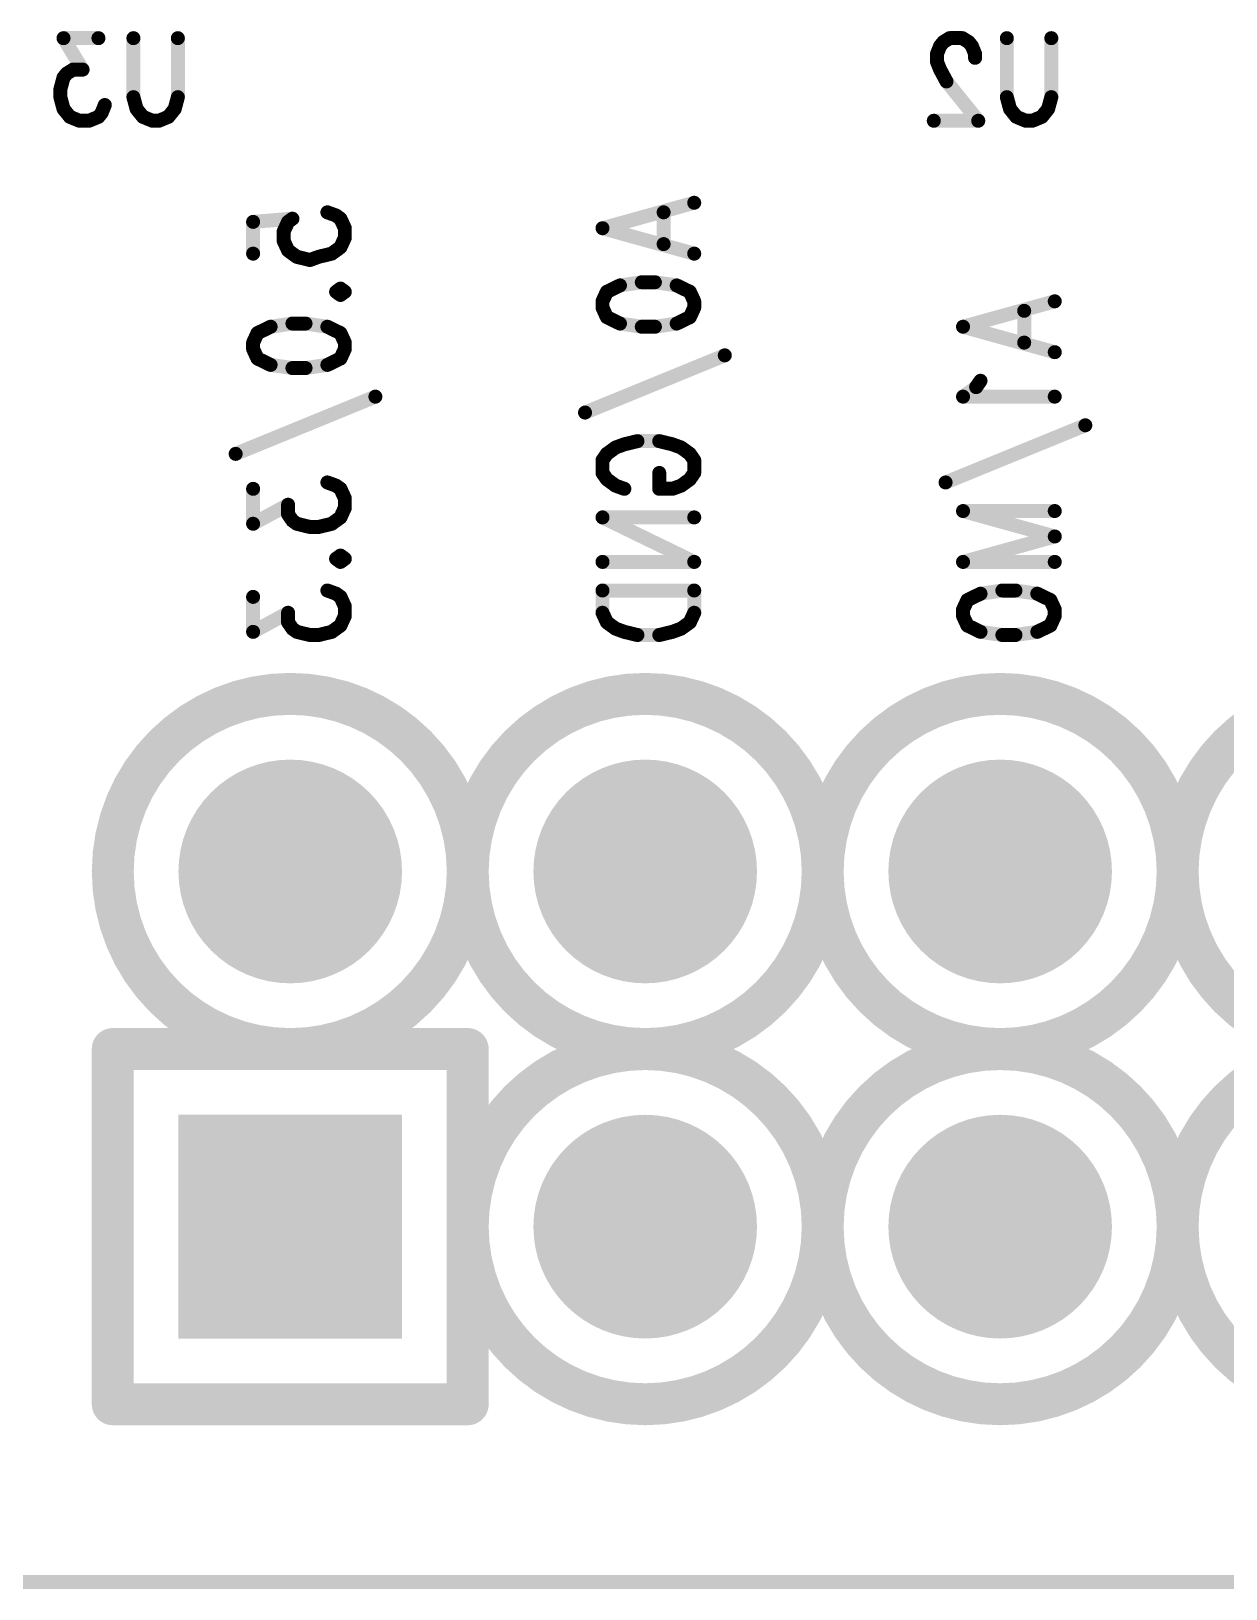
# Model space of a CAD drawing. Extents: x 100 to 128.6, y 94 to 134.1.
# Drawn here: x 107.32 to 115.87, y 99.95 to 111.09 of the extents above; entities that cross this region are included whole.
import ezdxf

# ---------------------------------------------------------------- set-up
doc = ezdxf.new("R2010")
doc.units = 0
doc.layers.get('0').update_dxf_attribs({"linetype": 'CONTINUOUS'})
doc.layers.add('MASK-BOTTOM_PHO', color=5, linetype='CONTINUOUS')
doc.layers.add('SILK-BOTTOM_PHO', color=14, linetype='CONTINUOUS')

# ---------------------------------------------------------------- blocks, each defined once
blk = doc.blocks.new('SQUARE_28')
blk.add_solid([(0.799972, 0.799972), (0.799972, -0.799972), (-0.799972, 0.799972), (-0.799972, -0.799972)])
blk = doc.blocks.new('ROUND_49')
at = {"const_width": 0.799972}
blk.add_lwpolyline([(-0.399986, 0, 1), (0.399986, 0, 1)], format="xyb", close=True, dxfattribs=at)
blk = doc.blocks.new('ROUND_1')
at = {"const_width": 0.050038}
blk.add_lwpolyline([(-0.025018, 0, 1), (0.025018, 0, 1)], format="xyb", close=True, dxfattribs=at)
blk = doc.blocks.new('ROUND_19')
at = {"const_width": 0.149986}
blk.add_lwpolyline([(-0.074994, 0, 1), (0.074994, 0, 1)], format="xyb", close=True, dxfattribs=at)

msp = doc.modelspace()

# ---------------------------------------------------------------- linework, layer by layer
at = {"layer": 'MASK-BOTTOM_PHO', "const_width": 0.100076}
msp.add_lwpolyline([(102.00005, 100.000054), (126.499874, 100.000054)], dxfattribs=at)
at = {"layer": 'SILK-BOTTOM_PHO'}
for points, const_width in [([(107.7976, 111.039148), (107.547664, 111.039148)], 0.100076), ([(107.547664, 111.039148), (107.684062, 110.814104)], 0.100076), ([(108.04779, 110.617254), (108.04779, 111.039148)], 0.100076), ([(108.365798, 111.039148), (108.365798, 110.617254)], 0.100076), ([(113.843308, 111.010954), (113.820448, 110.98276)], 0.100076), ([(113.88852, 111.039148), (113.843308, 111.010954)], 0.100076), ([(113.979452, 111.039148), (113.88852, 111.039148)], 0.100076), ([(114.024918, 111.010954), (113.979452, 111.039148)], 0.100076), ([(114.047778, 110.98276), (114.024918, 111.010954)], 0.100076), ([(114.297714, 110.617254), (114.297714, 111.039148)], 0.100076), ([(114.615976, 111.039148), (114.615976, 110.617254)], 0.100076), ([(113.820448, 110.98276), (113.797842, 110.926626)], 0.100076), ([(113.797842, 110.926626), (113.797842, 110.870238)], 0.100076), ([(114.070384, 110.926626), (114.047778, 110.98276)], 0.100076), ([(114.070384, 110.898432), (114.070384, 110.926626)], 0.100076), ([(107.570524, 110.78591), (107.547664, 110.757716)], 0.100076), ([(107.61599, 110.814104), (107.570524, 110.78591)], 0.100076), ([(107.684062, 110.814104), (107.61599, 110.814104)], 0.100076), ([(113.797842, 110.870238), (113.820448, 110.814104)], 0.100076), ([(113.820448, 110.814104), (113.865914, 110.729776)], 0.100076), ([(107.547664, 110.757716), (107.525058, 110.673388)], 0.100076), ([(107.525058, 110.673388), (107.525058, 110.617254)], 0.100076), ([(113.865914, 110.729776), (114.093244, 110.448344)], 0.100076), ([(107.525058, 110.617254), (107.547664, 110.532926)], 0.100076), ([(108.070396, 110.532926), (108.04779, 110.617254)], 0.100076), ([(108.365798, 110.617254), (108.343192, 110.532926)], 0.100076), ([(114.320574, 110.532926), (114.297714, 110.617254)], 0.100076), ([(114.615976, 110.617254), (114.593116, 110.532926)], 0.100076), ([(107.547664, 110.532926), (107.59313, 110.476538)], 0.100076), ([(107.59313, 110.476538), (107.661456, 110.448344)], 0.100076), ([(107.729528, 110.448344), (107.7976, 110.476538)], 0.100076), ([(107.7976, 110.476538), (107.82046, 110.504732)], 0.100076), ([(107.82046, 110.504732), (107.843066, 110.560866)], 0.100076), ([(108.115862, 110.476538), (108.070396, 110.532926)], 0.100076), ([(108.184188, 110.448344), (108.115862, 110.476538)], 0.100076), ([(108.297726, 110.476538), (108.229654, 110.448344)], 0.100076), ([(108.343192, 110.532926), (108.297726, 110.476538)], 0.100076), ([(114.365786, 110.476538), (114.320574, 110.532926)], 0.100076), ([(114.434112, 110.448344), (114.365786, 110.476538)], 0.100076), ([(114.54765, 110.476538), (114.479578, 110.448344)], 0.100076), ([(114.593116, 110.532926), (114.54765, 110.476538)], 0.100076), ([(107.661456, 110.448344), (107.729528, 110.448344)], 0.100076), ([(108.229654, 110.448344), (108.184188, 110.448344)], 0.100076), ([(114.093244, 110.448344), (113.774982, 110.448344)], 0.100076), ([(114.479578, 110.448344), (114.434112, 110.448344)], 0.100076), ([(109.49813, 109.770926), (109.435646, 109.793532)], 0.100076), ([(111.4044, 109.679994), (112.060736, 109.861858)], 0.100076), ([(111.841788, 109.793532), (111.841788, 109.566456)], 0.100076), ([(108.904278, 109.72546), (109.18571, 109.748066)], 0.100076), ([(108.904278, 109.49813), (108.904278, 109.72546)], 0.100076), ([(109.154468, 109.72546), (109.123226, 109.657388)], 0.100076), ([(109.18571, 109.748066), (109.154468, 109.72546)], 0.100076), ([(109.529372, 109.748066), (109.49813, 109.770926)], 0.100076), ([(109.560614, 109.679994), (109.529372, 109.748066)], 0.100076), ([(109.560614, 109.611922), (109.560614, 109.679994)], 0.100076), ([(111.4044, 109.679994), (112.060736, 109.49813)], 0.100076), ([(109.123226, 109.657388), (109.123226, 109.589062)], 0.100076), ([(109.123226, 109.589062), (109.154468, 109.52099)], 0.100076), ([(109.529372, 109.543596), (109.560614, 109.611922)], 0.100076), ([(109.154468, 109.52099), (109.216952, 109.475524)], 0.100076), ([(109.216952, 109.475524), (109.310678, 109.452664)], 0.100076), ([(109.310678, 109.452664), (109.373162, 109.475524)], 0.100076), ([(109.373162, 109.475524), (109.466888, 109.49813)], 0.100076), ([(109.466888, 109.49813), (109.529372, 109.543596)], 0.100076), ([(109.49813, 109.225334), (109.529372, 109.248194)], 0.100076), ([(109.529372, 109.202728), (109.49813, 109.225334)], 0.100076), ([(109.529372, 109.248194), (109.560614, 109.225334)], 0.100076), ([(109.560614, 109.225334), (109.529372, 109.202728)], 0.100076), ([(111.4044, 109.157262), (111.435642, 109.225334)], 0.100076), ([(111.435642, 109.225334), (111.529368, 109.2708)], 0.100076), ([(111.529368, 109.2708), (111.685578, 109.29366)], 0.100076), ([(111.685578, 109.29366), (111.779304, 109.29366)], 0.100076), ([(111.779304, 109.29366), (111.935514, 109.2708)], 0.100076), ([(111.935514, 109.2708), (112.029494, 109.225334)], 0.100076), ([(112.029494, 109.225334), (112.060736, 109.157262)], 0.100076), ([(111.4044, 109.111796), (111.4044, 109.157262)], 0.100076), ([(112.060736, 109.157262), (112.060736, 109.111796)], 0.100076), ([(113.984278, 108.975398), (114.640614, 109.157262)], 0.100076), ([(111.435642, 109.043724), (111.4044, 109.111796)], 0.100076), ([(111.529368, 108.998258), (111.435642, 109.043724)], 0.100076), ([(112.029494, 109.043724), (111.935514, 108.998258)], 0.100076), ([(112.060736, 109.111796), (112.029494, 109.043724)], 0.100076), ([(114.42192, 109.08919), (114.42192, 108.86186)], 0.100076), ([(108.904278, 108.86186), (108.93552, 108.929932)], 0.100076), ([(108.93552, 108.929932), (109.0295, 108.975398)], 0.100076), ([(109.0295, 108.975398), (109.18571, 108.998258)], 0.100076), ([(109.18571, 108.998258), (109.279436, 108.998258)], 0.100076), ([(109.279436, 108.998258), (109.435646, 108.975398)], 0.100076), ([(109.435646, 108.975398), (109.529372, 108.929932)], 0.100076), ([(109.529372, 108.929932), (109.560614, 108.86186)], 0.100076), ([(111.685578, 108.975398), (111.529368, 108.998258)], 0.100076), ([(111.779304, 108.975398), (111.685578, 108.975398)], 0.100076), ([(111.935514, 108.998258), (111.779304, 108.975398)], 0.100076), ([(113.984278, 108.975398), (114.640614, 108.793534)], 0.100076), ([(108.904278, 108.816394), (108.904278, 108.86186)], 0.100076), ([(108.93552, 108.748068), (108.904278, 108.816394)], 0.100076), ([(109.560614, 108.816394), (109.529372, 108.748068)], 0.100076), ([(109.560614, 108.86186), (109.560614, 108.816394)], 0.100076), ([(109.0295, 108.702602), (108.93552, 108.748068)], 0.100076), ([(109.18571, 108.679996), (109.0295, 108.702602)], 0.100076), ([(109.279436, 108.679996), (109.18571, 108.679996)], 0.100076), ([(109.435646, 108.702602), (109.279436, 108.679996)], 0.100076), ([(109.529372, 108.748068), (109.435646, 108.702602)], 0.100076), ([(111.279432, 108.361734), (112.27943, 108.770928)], 0.100076), ([(114.1095, 108.589064), (114.078004, 108.543598)], 0.100076), ([(108.77931, 108.066332), (109.779308, 108.475526)], 0.100076), ([(114.078004, 108.543598), (113.984278, 108.475526)], 0.100076), ([(113.984278, 108.475526), (114.640614, 108.475526)], 0.100076), ([(113.85931, 107.861862), (114.859308, 108.270802)], 0.100076), ([(111.435642, 108.066332), (111.498126, 108.111798)], 0.100076), ([(111.498126, 108.111798), (111.56061, 108.134658)], 0.100076), ([(111.56061, 108.134658), (111.654336, 108.157264)], 0.100076), ([(111.654336, 108.157264), (111.810546, 108.157264)], 0.100076), ([(111.810546, 108.157264), (111.904272, 108.134658)], 0.100076), ([(111.904272, 108.134658), (111.966756, 108.111798)], 0.100076), ([(111.966756, 108.111798), (112.029494, 108.066332)], 0.100076), ([(111.4044, 108.020866), (111.435642, 108.066332)], 0.100076), ([(111.4044, 107.929934), (111.4044, 108.020866)], 0.100076), ([(112.029494, 108.066332), (112.060736, 108.020866)], 0.100076), ([(112.060736, 108.020866), (112.060736, 107.929934)], 0.100076), ([(111.435642, 107.884468), (111.4044, 107.929934)], 0.100076), ([(111.810546, 107.929934), (111.810546, 107.816396)], 0.100076), ([(112.060736, 107.929934), (112.029494, 107.884468)], 0.100076), ([(108.904278, 107.816396), (108.904278, 107.56646)], 0.100076), ([(109.49813, 107.839002), (109.435646, 107.861862)], 0.100076), ([(109.529372, 107.816396), (109.49813, 107.839002)], 0.100076), ([(109.560614, 107.74807), (109.529372, 107.816396)], 0.100076), ([(111.498126, 107.839002), (111.435642, 107.884468)], 0.100076), ([(111.56061, 107.816396), (111.498126, 107.839002)], 0.100076), ([(111.904272, 107.816396), (111.810546, 107.816396)], 0.100076), ([(111.966756, 107.839002), (111.904272, 107.816396)], 0.100076), ([(112.029494, 107.884468), (111.966756, 107.839002)], 0.100076), ([(108.904278, 107.56646), (109.154468, 107.702604)], 0.100076), ([(109.154468, 107.702604), (109.154468, 107.634532)], 0.100076), ([(109.529372, 107.611926), (109.560614, 107.679998)], 0.100076), ([(109.560614, 107.679998), (109.560614, 107.74807)], 0.100076), ([(109.154468, 107.634532), (109.18571, 107.589066)], 0.100076), ([(109.18571, 107.589066), (109.216952, 107.56646)], 0.100076), ([(109.216952, 107.56646), (109.310678, 107.5436)], 0.100076), ([(109.373162, 107.5436), (109.466888, 107.56646)], 0.100076), ([(109.466888, 107.56646), (109.529372, 107.611926)], 0.100076), ([(111.4044, 107.611926), (112.060736, 107.611926)], 0.100076), ([(111.4044, 107.611926), (112.060736, 107.293664)], 0.100076), ([(113.984278, 107.657392), (114.640614, 107.657392)], 0.100076), ([(113.984278, 107.657392), (114.640614, 107.475528)], 0.100076), ([(109.310678, 107.5436), (109.373162, 107.5436)], 0.100076), ([(113.984278, 107.293664), (114.640614, 107.475528)], 0.100076), ([(109.49813, 107.31627), (109.529372, 107.33913)], 0.100076), ([(109.529372, 107.33913), (109.560614, 107.31627)], 0.100076), ([(109.529372, 107.293664), (109.49813, 107.31627)], 0.100076), ([(109.560614, 107.31627), (109.529372, 107.293664)], 0.100076), ([(111.4044, 107.293664), (112.060736, 107.293664)], 0.100076), ([(113.984278, 107.293664), (114.640614, 107.293664)], 0.100076), ([(108.904278, 107.043728), (108.904278, 106.793538)], 0.100076), ([(109.49813, 107.066334), (109.435646, 107.089194)], 0.100076), ([(109.529372, 107.043728), (109.49813, 107.066334)], 0.100076), ([(109.560614, 106.975402), (109.529372, 107.043728)], 0.100076), ([(111.4044, 107.089194), (112.060736, 107.089194)], 0.100076), ([(111.4044, 107.089194), (111.4044, 106.929936)], 0.100076), ([(112.060736, 106.929936), (112.060736, 107.089194)], 0.100076), ([(113.984278, 106.952796), (114.01552, 107.020868)], 0.100076), ([(114.01552, 107.020868), (114.1095, 107.066334)], 0.100076), ([(114.1095, 107.066334), (114.26571, 107.089194)], 0.100076), ([(114.26571, 107.089194), (114.359436, 107.089194)], 0.100076), ([(114.359436, 107.089194), (114.515646, 107.066334)], 0.100076), ([(114.515646, 107.066334), (114.609372, 107.020868)], 0.100076), ([(114.609372, 107.020868), (114.640614, 106.952796)], 0.100076), ([(108.904278, 106.793538), (109.154468, 106.929936)], 0.100076), ([(109.154468, 106.929936), (109.154468, 106.861864)], 0.100076), ([(109.529372, 106.839004), (109.560614, 106.90733)], 0.100076), ([(109.560614, 106.90733), (109.560614, 106.975402)], 0.100076), ([(111.4044, 106.929936), (111.435642, 106.861864)], 0.100076), ([(112.029494, 106.861864), (112.060736, 106.929936)], 0.100076), ([(113.984278, 106.90733), (113.984278, 106.952796)], 0.100076), ([(114.01552, 106.839004), (113.984278, 106.90733)], 0.100076), ([(114.640614, 106.90733), (114.609372, 106.839004)], 0.100076), ([(114.640614, 106.952796), (114.640614, 106.90733)], 0.100076), ([(109.154468, 106.861864), (109.18571, 106.816398)], 0.100076), ([(109.18571, 106.816398), (109.216952, 106.793538)], 0.100076), ([(109.216952, 106.793538), (109.310678, 106.770932)], 0.100076), ([(109.373162, 106.770932), (109.466888, 106.793538)], 0.100076), ([(109.466888, 106.793538), (109.529372, 106.839004)], 0.100076), ([(111.435642, 106.861864), (111.498126, 106.816398)], 0.100076), ([(111.498126, 106.816398), (111.56061, 106.793538)], 0.100076), ([(111.56061, 106.793538), (111.654336, 106.770932)], 0.100076), ([(111.810546, 106.770932), (111.904272, 106.793538)], 0.100076), ([(111.904272, 106.793538), (111.966756, 106.816398)], 0.100076), ([(111.966756, 106.816398), (112.029494, 106.861864)], 0.100076), ([(114.1095, 106.793538), (114.01552, 106.839004)], 0.100076), ([(114.26571, 106.770932), (114.1095, 106.793538)], 0.100076), ([(114.515646, 106.793538), (114.359436, 106.770932)], 0.100076), ([(114.609372, 106.839004), (114.515646, 106.793538)], 0.100076), ([(109.310678, 106.770932), (109.373162, 106.770932)], 0.100076), ([(111.654336, 106.770932), (111.810546, 106.770932)], 0.100076), ([(114.359436, 106.770932), (114.26571, 106.770932)], 0.100076), ([(110.439962, 103.810054), (107.899962, 103.810054)], 0.299974), ([(107.899962, 103.810054), (107.899962, 101.270054)], 0.299974), ([(110.439962, 101.270054), (110.439962, 103.810054)], 0.299974), ([(107.899962, 101.270054), (110.439962, 101.270054)], 0.299974), ([(102.00005, 100.000054), (126.499874, 100.000054)], 0.100076)]:
    msp.add_lwpolyline(points, dxfattribs=dict(at, const_width=const_width))
at = {"layer": 'SILK-BOTTOM_PHO', "const_width": 0.299974}
for points in [[(110.439962, 105.080054, 1), (107.899962, 105.080054)], [(112.979962, 105.080054, 1), (110.439962, 105.080054)], [(115.519962, 105.080054, 1), (112.979962, 105.080054)], [(118.059962, 105.080054, 1), (115.519962, 105.080054)], [(107.899962, 105.080054, 1), (110.439962, 105.080054)], [(110.439962, 105.080054, 1), (112.979962, 105.080054)], [(112.979962, 105.080054, 1), (115.519962, 105.080054)], [(115.519962, 105.080054, 1), (118.059962, 105.080054)], [(112.979962, 102.540054, 1), (110.439962, 102.540054)], [(115.519962, 102.540054, 1), (112.979962, 102.540054)], [(118.059962, 102.540054, 1), (115.519962, 102.540054)], [(110.439962, 102.540054, 1), (112.979962, 102.540054)], [(112.979962, 102.540054, 1), (115.519962, 102.540054)], [(115.519962, 102.540054, 1), (118.059962, 102.540054)]]:
    msp.add_lwpolyline(points, format="xyb", dxfattribs=at)

# ---------------------------------------------------------------- block references
at = {"layer": 'MASK-BOTTOM_PHO'}
for name, p in [('ROUND_49', (109.169962, 105.080054)), ('ROUND_49', (111.709962, 105.080054)), ('ROUND_49', (114.249962, 105.080054)), ('SQUARE_28', (109.169962, 102.540054)), ('ROUND_49', (111.709962, 102.540054)), ('ROUND_49', (114.249962, 102.540054))]:
    msp.add_blockref(name, p, dxfattribs=at)
at = {"layer": 'SILK-BOTTOM_PHO'}
for name, p in [('ROUND_1', (107.547664, 111.039148)), ('ROUND_1', (107.7976, 111.039148)), ('ROUND_1', (108.04779, 111.039148)), ('ROUND_1', (108.365798, 111.039148)), ('ROUND_1', (113.843308, 111.010954)), ('ROUND_1', (113.843308, 111.010954)), ('ROUND_1', (113.88852, 111.039148)), ('ROUND_1', (113.979452, 111.039148)), ('ROUND_1', (114.024918, 111.010954)), ('ROUND_1', (114.297714, 111.039148)), ('ROUND_1', (114.615976, 111.039148)), ('ROUND_1', (113.797842, 110.926626)), ('ROUND_1', (113.820448, 110.98276)), ('ROUND_1', (114.047778, 110.98276)), ('ROUND_1', (114.070384, 110.926626)), ('ROUND_1', (114.070384, 110.898432)), ('ROUND_1', (107.570524, 110.78591)), ('ROUND_1', (107.61599, 110.814104)), ('ROUND_1', (107.684062, 110.814104)), ('ROUND_1', (113.797842, 110.870238)), ('ROUND_1', (113.820448, 110.814104)), ('ROUND_1', (107.525058, 110.673388)), ('ROUND_1', (107.547664, 110.757716)), ('ROUND_1', (113.865914, 110.729776)), ('ROUND_1', (107.525058, 110.617254)), ('ROUND_1', (108.04779, 110.617254)), ('ROUND_1', (108.365798, 110.617254)), ('ROUND_1', (114.297714, 110.617254)), ('ROUND_1', (114.615976, 110.617254)), ('ROUND_1', (107.547664, 110.532926)), ('ROUND_1', (107.59313, 110.476538)), ('ROUND_1', (107.7976, 110.476538)), ('ROUND_1', (107.7976, 110.476538)), ('ROUND_1', (107.82046, 110.504732)), ('ROUND_1', (107.843066, 110.560866)), ('ROUND_1', (108.070396, 110.532926)), ('ROUND_1', (108.115862, 110.476538)), ('ROUND_1', (108.297726, 110.476538)), ('ROUND_1', (108.343192, 110.532926)), ('ROUND_1', (114.320574, 110.532926)), ('ROUND_1', (114.365786, 110.476538)), ('ROUND_1', (114.54765, 110.476538)), ('ROUND_1', (114.593116, 110.532926)), ('ROUND_1', (107.661456, 110.448344)), ('ROUND_1', (107.729528, 110.448344)), ('ROUND_1', (108.184188, 110.448344)), ('ROUND_1', (108.229654, 110.448344)), ('ROUND_1', (113.774982, 110.448344)), ('ROUND_1', (114.093244, 110.448344)), ('ROUND_1', (114.434112, 110.448344)), ('ROUND_1', (114.479578, 110.448344)), ('ROUND_1', (109.435646, 109.793532)), ('ROUND_1', (111.841788, 109.793532)), ('ROUND_1', (112.060736, 109.861858)), ('ROUND_1', (108.904278, 109.72546)), ('ROUND_1', (109.154468, 109.72546)), ('ROUND_1', (109.18571, 109.748066)), ('ROUND_1', (109.49813, 109.770926)), ('ROUND_1', (109.529372, 109.748066)), ('ROUND_1', (109.560614, 109.679994)), ('ROUND_1', (111.4044, 109.679994)), ('ROUND_1', (111.4044, 109.679994)), ('ROUND_1', (109.123226, 109.657388)), ('ROUND_1', (109.123226, 109.589062)), ('ROUND_1', (109.560614, 109.611922)), ('ROUND_1', (111.841788, 109.566456)), ('ROUND_1', (108.904278, 109.49813)), ('ROUND_1', (109.154468, 109.52099)), ('ROUND_1', (109.216952, 109.475524)), ('ROUND_1', (109.310678, 109.452664)), ('ROUND_1', (109.373162, 109.475524)), ('ROUND_1', (109.466888, 109.49813)), ('ROUND_1', (109.529372, 109.543596)), ('ROUND_1', (112.060736, 109.49813)), ('ROUND_1', (109.49813, 109.225334)), ('ROUND_1', (109.49813, 109.225334)), ('ROUND_1', (109.529372, 109.248194)), ('ROUND_1', (109.560614, 109.225334)), ('ROUND_1', (111.435642, 109.225334)), ('ROUND_1', (111.529368, 109.2708)), ('ROUND_1', (111.685578, 109.29366)), ('ROUND_1', (111.779304, 109.29366)), ('ROUND_1', (111.935514, 109.2708)), ('ROUND_1', (112.029494, 109.225334)), ('ROUND_1', (109.529372, 109.202728)), ('ROUND_1', (111.4044, 109.157262)), ('ROUND_1', (111.4044, 109.157262)), ('ROUND_1', (112.060736, 109.157262)), ('ROUND_1', (114.640614, 109.157262)), ('ROUND_1', (111.4044, 109.111796)), ('ROUND_1', (111.435642, 109.043724)), ('ROUND_1', (112.029494, 109.043724)), ('ROUND_1', (112.060736, 109.111796)), ('ROUND_1', (114.42192, 109.08919)), ('ROUND_1', (108.93552, 108.929932)), ('ROUND_1', (109.0295, 108.975398)), ('ROUND_1', (109.18571, 108.998258)), ('ROUND_1', (109.279436, 108.998258)), ('ROUND_1', (109.435646, 108.975398)), ('ROUND_1', (109.529372, 108.929932)), ('ROUND_1', (111.529368, 108.998258)), ('ROUND_1', (111.685578, 108.975398)), ('ROUND_1', (111.779304, 108.975398)), ('ROUND_1', (111.935514, 108.998258)), ('ROUND_1', (113.984278, 108.975398)), ('ROUND_1', (113.984278, 108.975398)), ('ROUND_1', (108.904278, 108.86186)), ('ROUND_1', (108.904278, 108.86186)), ('ROUND_1', (108.904278, 108.816394)), ('ROUND_1', (109.560614, 108.86186)), ('ROUND_1', (109.560614, 108.816394)), ('ROUND_1', (114.42192, 108.86186)), ('ROUND_1', (114.640614, 108.793534)), ('ROUND_1', (108.93552, 108.748068)), ('ROUND_1', (109.0295, 108.702602)), ('ROUND_1', (109.18571, 108.679996)), ('ROUND_1', (109.279436, 108.679996)), ('ROUND_1', (109.435646, 108.702602)), ('ROUND_1', (109.529372, 108.748068)), ('ROUND_1', (112.27943, 108.770928)), ('ROUND_1', (114.1095, 108.589064)), ('ROUND_1', (109.779308, 108.475526)), ('ROUND_1', (113.984278, 108.475526)), ('ROUND_1', (114.078004, 108.543598)), ('ROUND_1', (114.640614, 108.475526)), ('ROUND_1', (111.279432, 108.361734)), ('ROUND_1', (114.859308, 108.270802)), ('ROUND_1', (111.498126, 108.111798)), ('ROUND_1', (111.56061, 108.134658)), ('ROUND_1', (111.654336, 108.157264)), ('ROUND_1', (111.810546, 108.157264)), ('ROUND_1', (111.904272, 108.134658)), ('ROUND_1', (111.966756, 108.111798)), ('ROUND_1', (108.77931, 108.066332)), ('ROUND_1', (111.4044, 108.020866)), ('ROUND_1', (111.435642, 108.066332)), ('ROUND_1', (112.029494, 108.066332)), ('ROUND_1', (112.060736, 108.020866)), ('ROUND_1', (111.4044, 107.929934)), ('ROUND_1', (111.810546, 107.929934)), ('ROUND_1', (112.060736, 107.929934)), ('ROUND_1', (108.904278, 107.816396)), ('ROUND_1', (109.435646, 107.861862)), ('ROUND_1', (109.49813, 107.839002)), ('ROUND_1', (109.529372, 107.816396)), ('ROUND_1', (111.435642, 107.884468)), ('ROUND_1', (111.498126, 107.839002)), ('ROUND_1', (111.56061, 107.816396)), ('ROUND_1', (111.810546, 107.816396)), ('ROUND_1', (111.810546, 107.816396)), ('ROUND_1', (111.904272, 107.816396)), ('ROUND_1', (111.966756, 107.839002)), ('ROUND_1', (112.029494, 107.884468)), ('ROUND_1', (113.85931, 107.861862)), ('ROUND_1', (109.154468, 107.702604)), ('ROUND_1', (109.560614, 107.74807)), ('ROUND_1', (109.560614, 107.679998)), ('ROUND_1', (108.904278, 107.56646)), ('ROUND_1', (109.154468, 107.634532)), ('ROUND_1', (109.18571, 107.589066)), ('ROUND_1', (109.216952, 107.56646)), ('ROUND_1', (109.466888, 107.56646)), ('ROUND_1', (109.529372, 107.611926)), ('ROUND_1', (111.4044, 107.611926)), ('ROUND_1', (111.4044, 107.611926)), ('ROUND_1', (112.060736, 107.611926)), ('ROUND_1', (113.984278, 107.657392)), ('ROUND_1', (113.984278, 107.657392)), ('ROUND_1', (114.640614, 107.657392)), ('ROUND_1', (109.310678, 107.5436)), ('ROUND_1', (109.373162, 107.5436)), ('ROUND_1', (114.640614, 107.475528)), ('ROUND_1', (114.640614, 107.475528)), ('ROUND_1', (109.529372, 107.33913)), ('ROUND_1', (109.49813, 107.31627)), ('ROUND_1', (109.49813, 107.31627)), ('ROUND_1', (109.529372, 107.293664)), ('ROUND_1', (109.560614, 107.31627)), ('ROUND_1', (111.4044, 107.293664)), ('ROUND_1', (112.060736, 107.293664)), ('ROUND_1', (112.060736, 107.293664)), ('ROUND_1', (113.984278, 107.293664)), ('ROUND_1', (113.984278, 107.293664)), ('ROUND_1', (114.640614, 107.293664)), ('ROUND_1', (108.904278, 107.043728)), ('ROUND_1', (109.435646, 107.089194)), ('ROUND_1', (109.49813, 107.066334)), ('ROUND_1', (109.529372, 107.043728)), ('ROUND_1', (111.4044, 107.089194)), ('ROUND_1', (111.4044, 107.089194)), ('ROUND_1', (112.060736, 107.089194)), ('ROUND_1', (112.060736, 107.089194)), ('ROUND_1', (114.01552, 107.020868)), ('ROUND_1', (114.1095, 107.066334)), ('ROUND_1', (114.26571, 107.089194)), ('ROUND_1', (114.359436, 107.089194)), ('ROUND_1', (114.515646, 107.066334)), ('ROUND_1', (114.609372, 107.020868)), ('ROUND_1', (109.154468, 106.929936)), ('ROUND_1', (109.560614, 106.975402)), ('ROUND_1', (109.560614, 106.90733)), ('ROUND_1', (111.4044, 106.929936)), ('ROUND_1', (112.060736, 106.929936)), ('ROUND_1', (113.984278, 106.952796)), ('ROUND_1', (113.984278, 106.952796)), ('ROUND_1', (113.984278, 106.90733)), ('ROUND_1', (114.640614, 106.952796)), ('ROUND_1', (114.640614, 106.90733)), ('ROUND_1', (108.904278, 106.793538)), ('ROUND_1', (109.154468, 106.861864)), ('ROUND_1', (109.18571, 106.816398)), ('ROUND_1', (109.216952, 106.793538)), ('ROUND_1', (109.466888, 106.793538)), ('ROUND_1', (109.529372, 106.839004)), ('ROUND_1', (111.435642, 106.861864)), ('ROUND_1', (111.498126, 106.816398)), ('ROUND_1', (111.56061, 106.793538)), ('ROUND_1', (111.904272, 106.793538)), ('ROUND_1', (111.966756, 106.816398)), ('ROUND_1', (112.029494, 106.861864)), ('ROUND_1', (114.01552, 106.839004)), ('ROUND_1', (114.1095, 106.793538)), ('ROUND_1', (114.515646, 106.793538)), ('ROUND_1', (114.609372, 106.839004)), ('ROUND_1', (109.310678, 106.770932)), ('ROUND_1', (109.373162, 106.770932)), ('ROUND_1', (111.654336, 106.770932)), ('ROUND_1', (111.810546, 106.770932)), ('ROUND_1', (114.26571, 106.770932)), ('ROUND_1', (114.359436, 106.770932)), ('ROUND_19', (107.899962, 105.080054)), ('ROUND_19', (107.899962, 105.080054)), ('ROUND_19', (110.439962, 105.080054)), ('ROUND_19', (110.439962, 105.080054)), ('ROUND_19', (110.439962, 105.080054)), ('ROUND_19', (110.439962, 105.080054)), ('ROUND_19', (112.979962, 105.080054)), ('ROUND_19', (112.979962, 105.080054)), ('ROUND_19', (112.979962, 105.080054)), ('ROUND_19', (112.979962, 105.080054)), ('ROUND_19', (115.519962, 105.080054)), ('ROUND_19', (115.519962, 105.080054)), ('ROUND_19', (115.519962, 105.080054)), ('ROUND_19', (115.519962, 105.080054)), ('ROUND_19', (107.899962, 103.810054)), ('ROUND_19', (110.439962, 103.810054)), ('ROUND_19', (110.439962, 102.540054)), ('ROUND_19', (110.439962, 102.540054)), ('ROUND_19', (112.979962, 102.540054)), ('ROUND_19', (112.979962, 102.540054)), ('ROUND_19', (112.979962, 102.540054)), ('ROUND_19', (112.979962, 102.540054)), ('ROUND_19', (115.519962, 102.540054)), ('ROUND_19', (115.519962, 102.540054)), ('ROUND_19', (115.519962, 102.540054)), ('ROUND_19', (115.519962, 102.540054)), ('ROUND_19', (107.899962, 101.270054)), ('ROUND_19', (107.899962, 101.270054)), ('ROUND_19', (110.439962, 101.270054))]:
    msp.add_blockref(name, p, dxfattribs=at)

doc.saveas('drawing.dxf')
